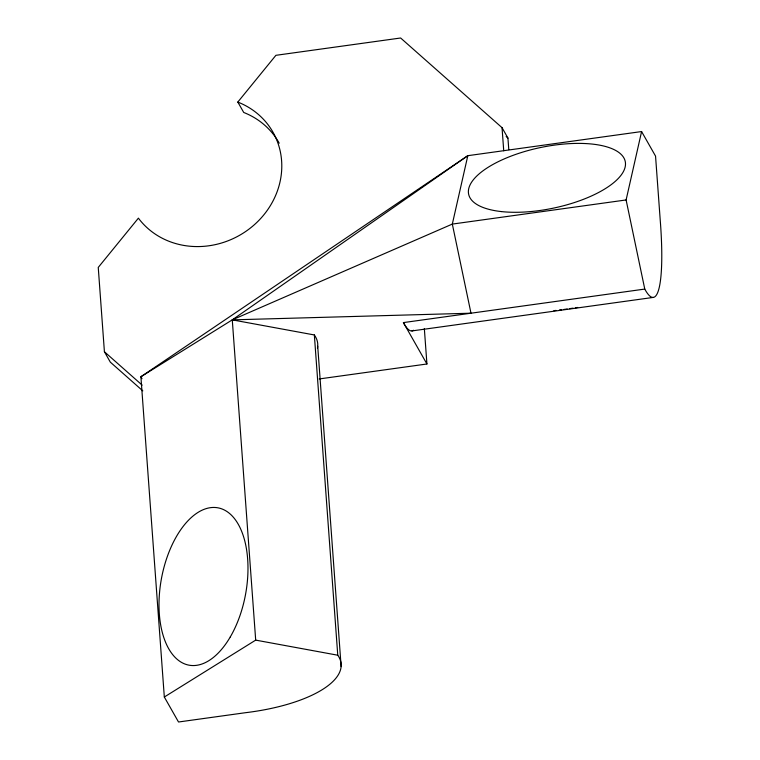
<?xml version="1.0" encoding="UTF-8"?>
<svg xmlns="http://www.w3.org/2000/svg" width="760" height="760" viewBox="0 0 760 760"><rect width="100%" height="100%" fill="white"/><g stroke="black" fill="none" stroke-linecap="round" stroke-linejoin="round"><path stroke-width="1.14" d="M319.2 378.955L426.93 363.992L403.408 322.591L644.774 289.076L626.107 199.956L641.592 131.556L467.818 155.686L140.904 376.751L164.321 697.015L178.514 722L245.433 712.709A112.955 41.8 -4.2 0 0 337.763 655.215L314.345 334.96L232.275 319.865L140.904 376.751L142.006 378.698M142.804 390.868L110.323 362.14L104.414 351.747L98.249 267.425L138.396 218.148A79.999 73.188 -29.6 0 0 262.533 216.41A79.999 73.188 -29.6 0 0 237.814 102.068L275.899 55.318L400.634 38L502.037 127.67L507.936 138.073L508.782 149.634M164.321 697.015L255.692 640.119L337.763 655.215M569.544 308.665L573.04 308.151M575.358 307.8L577.686 307.458M626.107 199.956L452.323 224.086L232.275 319.865L255.692 640.119M411.958 330.923L653.315 297.407M559.427 310.013L561.649 309.728M563.882 309.444L567.226 309.006M553.859 310.659L556.082 310.422M506.16 136.496L507.936 138.073M104.414 351.747L142.167 385.13M641.592 131.556L655.547 156.114L660.269 220.675A115.434 18.573 82.1 0 1 644.774 289.076M237.814 102.068L243.722 112.461A79.999 73.188 -29.6 0 1 279.214 143.184M502.037 127.67L503.728 150.793M424.337 328.577L426.93 363.992M317.718 346.284L341.135 666.539M413.544 330.248A115.434 18.573 82.1 0 1 403.408 322.591M314.345 334.96A112.955 41.8 -4.2 0 1 317.433 348.232M467.818 155.686L452.323 224.086L470.991 313.205L232.275 319.865L467.818 155.686M501.439 211.584A79.999 30.979 -11.8 0 0 625.157 166.963A79.999 30.979 -11.8 0 0 514.273 154.916A79.999 30.979 -11.8 0 0 501.439 211.584M230.28 636.947A79.999 42.788 -79.6 0 0 220.894 508.573A79.999 42.788 -79.6 0 0 159.334 614.014A79.999 42.788 -79.6 0 0 230.28 636.947"/></g></svg>
